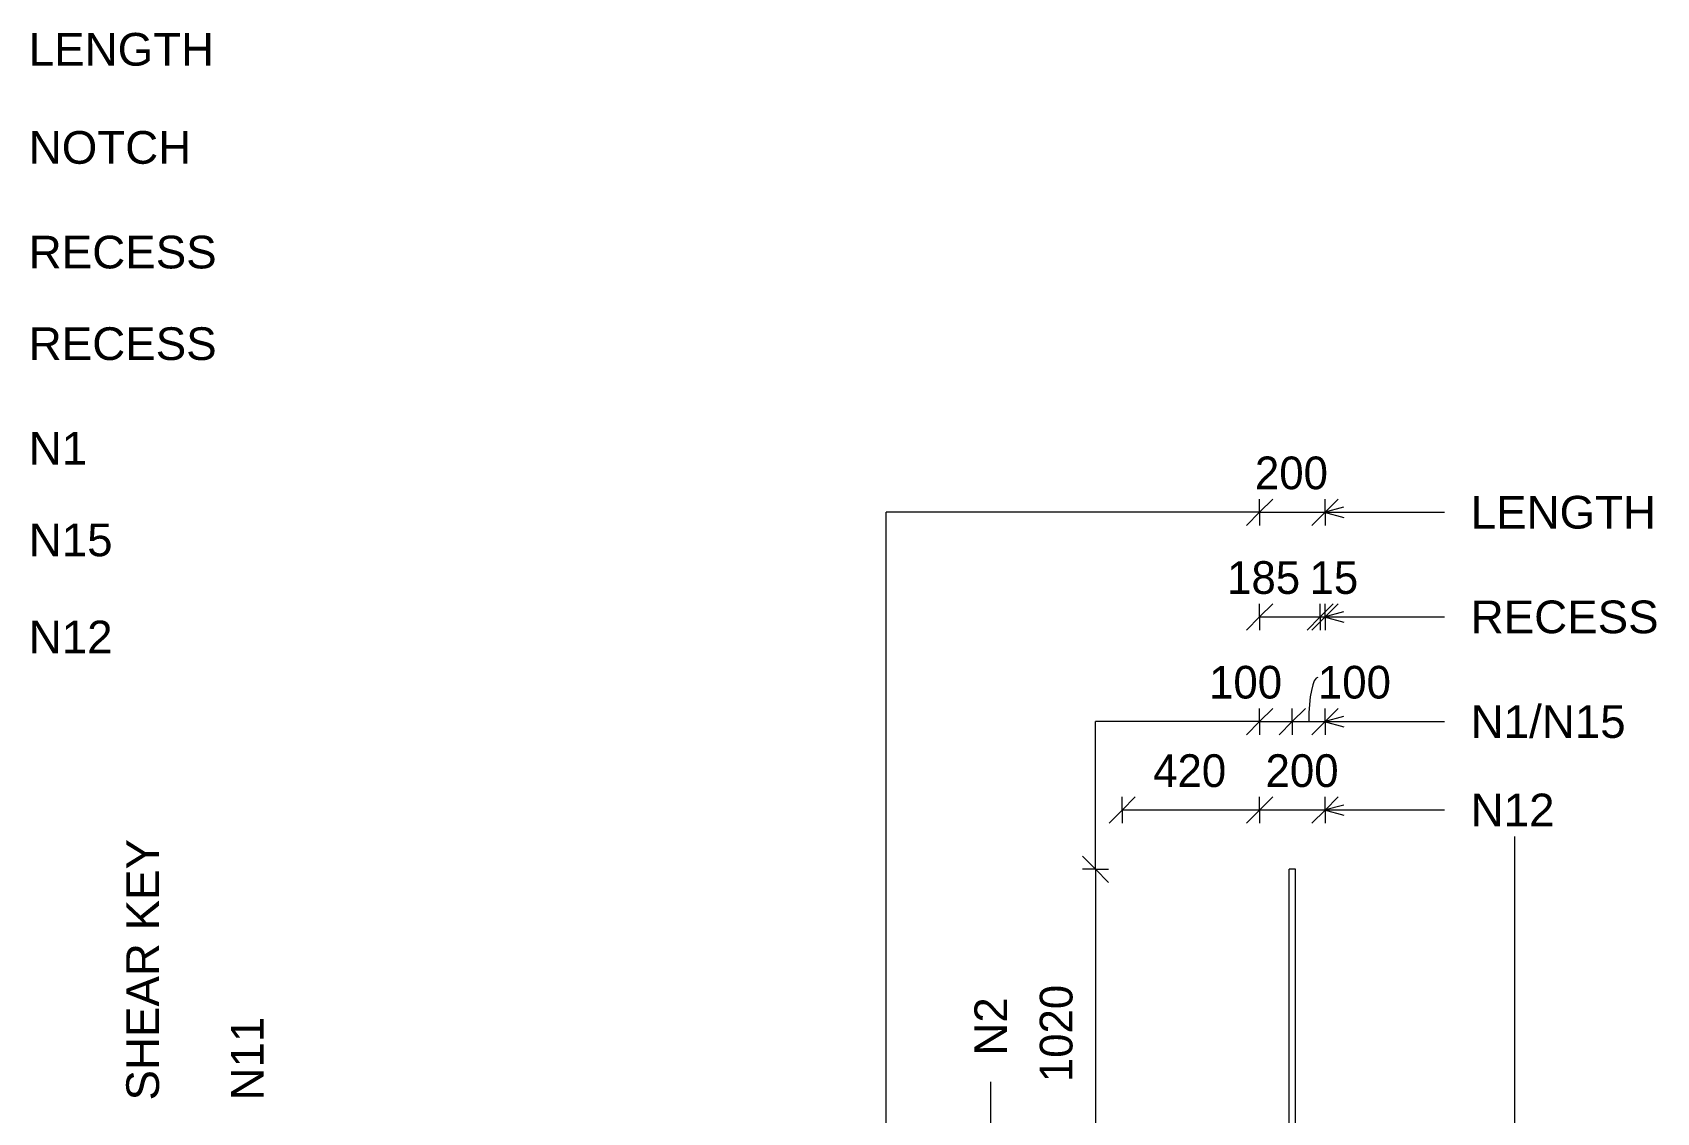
# Model space of a CAD drawing. Header units: millimetres. Extents: x 7560 to 18646, y -2179 to 7399.
# Drawn here: x 13308 to 18272, y 3976 to 7279 of the extents above; entities that cross this region are included whole.
import ezdxf

# ---------------------------------------------------------------- set-up
doc = ezdxf.new("R2010")
doc.units = ezdxf.units.MM
for name, color, linetype, lineweight in [('A-ANNO-DIMS', 211, 'Continuous', 9), ('A-ANNO-DIMS-40', 211, 'Continuous', 9), ('A-DETL-THIN', 151, 'Continuous', 18), ('G-ANNO-TEXT', 231, 'Continuous', 9), ('S-RBAR', 171, 'Continuous', 18)]:
    doc.layers.add(name, color=color, linetype=linetype, lineweight=lineweight)
doc.styles.add('Arial_1', font='arial.ttf', dxfattribs={"height": 100})
doc.styles.add('Nirmala UI Semilight', font='NirmalaS.ttf', dxfattribs={"height": 100})
doc.dimstyles.new('Arrow_Filled_-_2_5_NI_UI', dxfattribs={"dimscale": 304.8, "dimtxt": 104.736395, "dimasz": 0.262467, "dimexe": 0.131234, "dimexo": 0.0625, "dimgap": 0.131234, "dimtad": 1, "dimdec": 4, "dimzin": 0, "dimdsep": 46, "dimtxsty": 'Nirmala UI Semilight', "dimblk1": 'OBLIQUE', "dimblk2": 'OBLIQUE', "dimsah": 1, "dimcen": 0.09, "dimazin": 0, "dimtfac": 1, "dimtdec": 4, "dimtix": 1, "dimtmove": 0, "dimatfit": 3, "dimfxl": 0.131234, "dimfxlon": 1, "dimtvp": 1, "dimtolj": 1, "dimtzin": 0, "dimarcsym": 2})
doc.dimstyles.new('Arrow_Filled_-_2_5_NI_UI_1', dxfattribs={"dimscale": 304.8, "dimtxt": 104.736395, "dimasz": 0.262467, "dimexe": 0.131234, "dimexo": 0.0625, "dimgap": 0.131234, "dimtad": 1, "dimdec": 4, "dimzin": 0, "dimdsep": 46, "dimtxsty": 'Nirmala UI Semilight', "dimblk1": 'OBLIQUE', "dimblk2": 'OBLIQUE', "dimsah": 1, "dimcen": 0.09, "dimazin": 0, "dimtfac": 1, "dimtdec": 4, "dimtix": 1, "dimtmove": 1, "dimatfit": 3, "dimfxl": 0.131234, "dimfxlon": 1, "dimtvp": 1, "dimtolj": 1, "dimtzin": 0, "dimarcsym": 2})
doc.dimstyles.new('Arrow_Filled_-_2_5_NI_UI_2', dxfattribs={"dimscale": 304.8, "dimtxt": 104.736395, "dimasz": 0.262467, "dimexe": 0.131234, "dimexo": 0.0625, "dimgap": 0.131234, "dimtad": 1, "dimdec": 4, "dimzin": 0, "dimdsep": 46, "dimtxsty": 'Nirmala UI Semilight', "dimblk1": 'OBLIQUE', "dimblk2": 'OBLIQUE', "dimsah": 1, "dimcen": 0.09, "dimazin": 0, "dimtfac": 1, "dimtdec": 4, "dimtix": 1, "dimtmove": 2, "dimatfit": 3, "dimfxl": 0.131234, "dimfxlon": 1, "dimtvp": 1, "dimtolj": 1, "dimtzin": 0, "dimarcsym": 2})

# ---------------------------------------------------------------- blocks, each defined once
blk = doc.blocks.new('DIMBLOCK81-Elevation Right')
at = {"layer": 'A-ANNO-DIMS-40'}
for p, q in [((17058.4, 5811.5), (17018.4, 5771.5)), ((17058.4, 5811.5), (17098.4, 5851.5)), ((17058.4, 5811.5), (17058.4, 5851.5)), ((17058.4, 5811.5), (17258.4, 5811.5)), ((17058.4, 5811.5), (17058.4, 5771.5)), ((17258.4, 5811.5), (17218.4, 5771.5)), ((17258.4, 5811.5), (17298.4, 5851.5)), ((17258.4, 5811.5), (17258.4, 5851.5)), ((17258.4, 5811.5), (17258.4, 5771.5))]:
    blk.add_line(p, q, dxfattribs=at)
at = {"layer": 'A-ANNO-DIMS-40', "color": 0, "insert": (17044.2, 5982), "char_height": 100, "width": 274.219, "attachment_point": 1, "line_spacing_factor": 1.142579, "style": 'Nirmala UI Semilight'}
blk.add_mtext('200', dxfattribs=at)
blk = doc.blocks.new('_Oblique')
at = {"color": 0, "linetype": 'ByBlock', "lineweight": -2}
blk.add_line((-0.5, -0.5), (0.5, 0.5), dxfattribs=at)
blk = doc.blocks.new('DIMBLOCK82-Elevation Right')
at = {"layer": 'A-ANNO-DIMS-40'}
for p, q in [((17058.4, 5171.5), (17018.4, 5131.5)), ((17058.4, 5171.5), (17098.4, 5211.5)), ((17058.4, 5171.5), (17058.4, 5211.5)), ((17058.4, 5171.5), (17158.4, 5171.5)), ((17058.4, 5171.5), (17058.4, 5131.5)), ((17158.4, 5171.5), (17118.4, 5131.5)), ((17158.4, 5171.5), (17198.4, 5211.5)), ((17158.4, 5171.5), (17158.4, 5211.5)), ((17158.4, 5171.5), (17158.4, 5131.5))]:
    blk.add_line(p, q, dxfattribs=at)
at = {"layer": 'A-ANNO-DIMS-40', "color": 0, "insert": (16904, 5342), "char_height": 100, "width": 246.797, "attachment_point": 1, "line_spacing_factor": 1.142579, "style": 'Nirmala UI Semilight'}
blk.add_mtext('100', dxfattribs=at)
blk = doc.blocks.new('DIMBLOCK83-Elevation Right')
at = {"layer": 'A-ANNO-DIMS-40'}
for p, q in [((17158.4, 5171.5), (17118.4, 5131.5)), ((17158.4, 5171.5), (17198.4, 5211.5)), ((17158.4, 5171.5), (17158.4, 5211.5)), ((17158.4, 5171.5), (17258.4, 5171.5)), ((17158.4, 5171.5), (17158.4, 5131.5)), ((17258.4, 5171.5), (17218.4, 5131.5)), ((17258.4, 5171.5), (17298.4, 5211.5)), ((17258.4, 5171.5), (17258.4, 5211.5)), ((17258.4, 5171.5), (17258.4, 5131.5))]:
    blk.add_line(p, q, dxfattribs=at)
blk.add_ellipse((17236.7, 5171.5), major_axis=(0, 135.2), ratio=0.209091, start_param=0, end_param=1.570796, dxfattribs=at)
at = {"layer": 'A-ANNO-DIMS-40', "color": 0, "insert": (17236.7, 5342), "char_height": 100, "width": 246.797, "attachment_point": 1, "line_spacing_factor": 1.142579, "style": 'Nirmala UI Semilight'}
blk.add_mtext('100', dxfattribs=at)
blk = doc.blocks.new('DIMBLOCK95-Elevation Right')
at = {"layer": 'A-ANNO-DIMS-40'}
for p, q in [((16557.1, 4720), (16517.1, 4760)), ((16557.1, 4720), (16517.1, 4720)), ((16557.1, 4720), (16557.1, 3700)), ((16557.1, 4720), (16597.1, 4680)), ((16557.1, 4720), (16597.1, 4720)), ((16557.1, 3700), (16517.1, 3740)), ((16557.1, 3700), (16517.1, 3700)), ((16557.1, 3700), (16597.1, 3660)), ((16557.1, 3700), (16597.1, 3700))]:
    blk.add_line(p, q, dxfattribs=at)
at = {"layer": 'A-ANNO-DIMS-40', "color": 0, "insert": (16386.6, 4069.1), "char_height": 100, "width": 338.203, "attachment_point": 1, "rotation": 90, "line_spacing_factor": 1.142579, "style": 'Nirmala UI Semilight'}
blk.add_mtext('1020', dxfattribs=at)
blk = doc.blocks.new('DIMBLOCK97-Elevation Right')
at = {"layer": 'A-ANNO-DIMS-40'}
for p, q in [((17058.4, 4901.1), (17098.4, 4941.1)), ((17058.4, 4901.1), (17058.4, 4941.1)), ((17258.4, 4901.1), (17298.4, 4941.1)), ((17258.4, 4901.1), (17258.4, 4941.1)), ((17058.4, 4901.1), (17018.4, 4861.1)), ((17258.4, 4901.1), (17058.4, 4901.1)), ((17058.4, 4901.1), (17058.4, 4861.1)), ((17258.4, 4901.1), (17218.4, 4861.1)), ((17258.4, 4901.1), (17258.4, 4861.1))]:
    blk.add_line(p, q, dxfattribs=at)
at = {"layer": 'A-ANNO-DIMS-40', "color": 0, "insert": (17076.7, 5071.6), "char_height": 100, "width": 274.219, "attachment_point": 1, "line_spacing_factor": 1.142579, "style": 'Nirmala UI Semilight'}
blk.add_mtext('200', dxfattribs=at)
blk = doc.blocks.new('DIMBLOCK98-Elevation Right')
at = {"layer": 'A-ANNO-DIMS-40'}
for p, q in [((16638.4, 4901.1), (16678.4, 4941.1)), ((16638.4, 4901.1), (16638.4, 4941.1)), ((17058.4, 4901.1), (17098.4, 4941.1)), ((17058.4, 4901.1), (17058.4, 4941.1)), ((16638.4, 4901.1), (16598.4, 4861.1)), ((17058.4, 4901.1), (16638.4, 4901.1)), ((16638.4, 4901.1), (16638.4, 4861.1)), ((17058.4, 4901.1), (17018.4, 4861.1)), ((17058.4, 4901.1), (17058.4, 4861.1))]:
    blk.add_line(p, q, dxfattribs=at)
at = {"layer": 'A-ANNO-DIMS-40', "color": 0, "insert": (16733.2, 5071.6), "char_height": 100, "width": 276.504, "attachment_point": 1, "line_spacing_factor": 1.142579, "style": 'Nirmala UI Semilight'}
blk.add_mtext('420', dxfattribs=at)
blk = doc.blocks.new('DIMBLOCK100-Elevation Right')
at = {"layer": 'A-ANNO-DIMS-40'}
for p, q in [((17058.4, 5491.5), (17098.4, 5531.5)), ((17058.4, 5491.5), (17058.4, 5531.5)), ((17243.4, 5491.5), (17283.4, 5531.5)), ((17243.4, 5491.5), (17243.4, 5531.5)), ((17058.4, 5491.5), (17018.4, 5451.5)), ((17058.4, 5491.5), (17243.4, 5491.5)), ((17058.4, 5491.5), (17058.4, 5451.5)), ((17243.4, 5491.5), (17203.4, 5451.5)), ((17243.4, 5491.5), (17243.4, 5451.5))]:
    blk.add_line(p, q, dxfattribs=at)
at = {"layer": 'A-ANNO-DIMS-40', "color": 0, "insert": (16959.2, 5662), "char_height": 100, "width": 246.797, "attachment_point": 1, "line_spacing_factor": 1.142579, "style": 'Nirmala UI Semilight'}
blk.add_mtext('185', dxfattribs=at)
blk = doc.blocks.new('DIMBLOCK101-Elevation Right')
at = {"layer": 'A-ANNO-DIMS-40'}
for p, q in [((17243.4, 5491.5), (17283.4, 5531.5)), ((17243.4, 5491.5), (17243.4, 5531.5)), ((17258.4, 5491.5), (17298.4, 5531.5)), ((17258.4, 5491.5), (17258.4, 5531.5)), ((17243.4, 5491.5), (17203.4, 5451.5)), ((17258.4, 5491.5), (17218.4, 5451.5)), ((17243.4, 5491.5), (17258.4, 5491.5)), ((17243.4, 5491.5), (17243.4, 5451.5)), ((17258.4, 5491.5), (17258.4, 5451.5))]:
    blk.add_line(p, q, dxfattribs=at)
at = {"layer": 'A-ANNO-DIMS-40', "color": 0, "insert": (17211.1, 5662), "char_height": 100, "width": 155.391, "attachment_point": 1, "line_spacing_factor": 1.142579, "style": 'Nirmala UI Semilight'}
blk.add_mtext('15', dxfattribs=at)

msp = doc.modelspace()

# ---------------------------------------------------------------- linework, layer by layer
at = {"layer": 'A-DETL-THIN'}
for p, q in [((15917.09171, 3700), (15917.09171, 5811.54125)), ((17058.41561, 5811.54125), (15917.09171, 5811.54125)), ((16557.09171, 4720), (16557.09171, 5171.54125)), ((17058.41561, 5171.54125), (16557.09171, 5171.54125)), ((17838.62607, 3700), (17838.62607, 4820))]:
    msp.add_line(p, q, dxfattribs=at)
at = {"layer": 'G-ANNO-TEXT', "color": 7}
for p, q in [((17255.95962, 5811.69621), (17315.95962, 5827.77317)), ((17255.95962, 5811.69621), (17315.95962, 5795.61926)), ((17255.95962, 5811.69621), (17623.53561, 5811.69621)), ((17255.95962, 5491.69621), (17315.95962, 5507.77317)), ((17255.95962, 5491.69621), (17315.95962, 5475.61926)), ((17255.95962, 5491.69621), (17623.53561, 5491.69621)), ((17255.95962, 5171.69621), (17315.95962, 5187.77317)), ((17255.95962, 5171.69621), (17315.95962, 5155.61926)), ((17255.95962, 5171.69621), (17623.53561, 5171.69621)), ((17255.95962, 4901.28653), (17315.95962, 4917.36348)), ((17255.95962, 4901.28653), (17315.95962, 4885.20958)), ((17255.95962, 4901.28653), (17623.53561, 4901.28653)), ((16236.93675, 3702.54401), (16236.93675, 4070.12))]:
    msp.add_line(p, q, dxfattribs=at)
at = {"layer": 'S-RBAR'}
for p, q in [((17168.41561, 4720), (17148.41561, 4720)), ((17148.41561, 2700), (17148.41561, 4720)), ((17168.41561, 2700), (17168.41561, 4720))]:
    msp.add_line(p, q, dxfattribs=at)

# ---------------------------------------------------------------- texts
at = {"layer": 'G-ANNO-TEXT', "color": 7, "char_height": 100, "attachment_point": 1, "style": 'Arial_1'}
for s, insert, width in [('LENGTH', (13296.60308, 7277.18914), 686.2445), ('NOTCH', (13296.60308, 6977.18914), 602.869), ('RECESS', (13296.60308, 6657.18914), 692.658), ('RECESS', (13296.60308, 6377.18914), 692.658), ('N1', (13296.60308, 6057.18914), 214.85225), ('LENGTH', (17703.53561, 5861.69621), 686.2445), ('N15', (13296.60308, 5777.18914), 307.848), ('RECESS', (17703.53561, 5541.69621), 692.658), ('N12', (13296.60308, 5480.16595), 307.848), ('N1/N15', (17703.53561, 5221.69621), 570.8015), ('N12', (17703.53561, 4951.28653), 307.848)]:
    msp.add_mtext(s, dxfattribs=dict(at, insert=insert, width=width))
at = {"layer": 'G-ANNO-TEXT', "color": 7, "char_height": 100, "attachment_point": 1, "rotation": 90, "style": 'Arial_1'}
for s, insert, width in [('SHEAR KEY', (13594.71304, 4012.98824), 965.23175), ('N2', (16186.93675, 4150.12), 214.85225), ('N11', (13914.71304, 4012.98824), 307.848)]:
    msp.add_mtext(s, dxfattribs=dict(at, insert=insert, width=width))

# ---------------------------------------------------------------- dimensions: what is measured, and where the dimension line sits
at = {"layer": 'A-ANNO-DIMS'}
for base, p1, p2, override, picture, middle in [((17258.41561, 5811.54125), (17058.41561, 5771.54125), (17258.41561, 5771.54125), {"dimpost": '<>', "dimfxl": 200}, 'DIMBLOCK81-Elevation Right', (17158.41561, 5903.21489)), ((16638.41561, 4901.13156), (17058.41561, 4861.13156), (16638.41561, 4861.13156), {"dimpost": '<>', "dimfxl": 420}, 'DIMBLOCK98-Elevation Right', (16848.41561, 4992.8052))]:
    dim = msp.add_linear_dim(base=base, p1=p1, p2=p2, dimstyle='Arrow_Filled_-_2_5_NI_UI', override=override, dxfattribs=at)
    dim.commit()
    dim.dimension.update_dxf_attribs({"geometry": picture, "text_midpoint": middle})
for base, p1, p2, dimstyle, override, picture, middle in [((17243.41561, 5491.54125), (17058.41561, 5451.54125), (17243.41561, 5451.54125), 'Arrow_Filled_-_2_5_NI_UI_2', {"dimpost": '<>', "dimfxl": 185}, 'DIMBLOCK100-Elevation Right', (17082.64178, 5595.34335)), ((17258.41561, 5491.54125), (17243.41561, 5451.54125), (17258.41561, 5451.54125), 'Arrow_Filled_-_2_5_NI_UI_2', {"dimpost": '<>', "dimfxl": 15}, 'DIMBLOCK101-Elevation Right', (17288.81997, 5595.34335)), ((17158.41561, 5171.54125), (17058.41561, 5131.54125), (17158.41561, 5131.54125), 'Arrow_Filled_-_2_5_NI_UI_2', {"dimpost": '<>', "dimfxl": 100}, 'DIMBLOCK82-Elevation Right', (17027.43601, 5275.34335)), ((17258.41561, 5171.54125), (17158.41561, 5131.54125), (17258.41561, 5131.54125), 'Arrow_Filled_-_2_5_NI_UI_1', {"dimpost": '<>', "dimfxl": 100}, 'DIMBLOCK83-Elevation Right', (17360.08636, 5275.34335)), ((17058.41561, 4901.13156), (17258.41561, 4861.13156), (17058.41561, 4861.13156), 'Arrow_Filled_-_2_5_NI_UI_2', {"dimpost": '<>', "dimfxl": 200}, 'DIMBLOCK97-Elevation Right', (17213.8261, 5004.93367))]:
    dim = msp.add_linear_dim(base=base, p1=p1, p2=p2, dimstyle=dimstyle, override=override, dxfattribs=at)
    dim.commit()
    dim.dimension.update_dxf_attribs({"geometry": picture, "text_midpoint": middle, "dimtype": 160})
dim = msp.add_linear_dim(base=(16557.09171, 3700), p1=(16597.09171, 4720), p2=(16597.09171, 3700), angle=90, dimstyle='Arrow_Filled_-_2_5_NI_UI', override={"dimpost": '<>', "dimfxl": 1020}, dxfattribs=at)
dim.commit()
dim.dimension.update_dxf_attribs({"geometry": 'DIMBLOCK95-Elevation Right', "text_midpoint": (16465.13913, 4210)})

doc.saveas('drawing.dxf')
